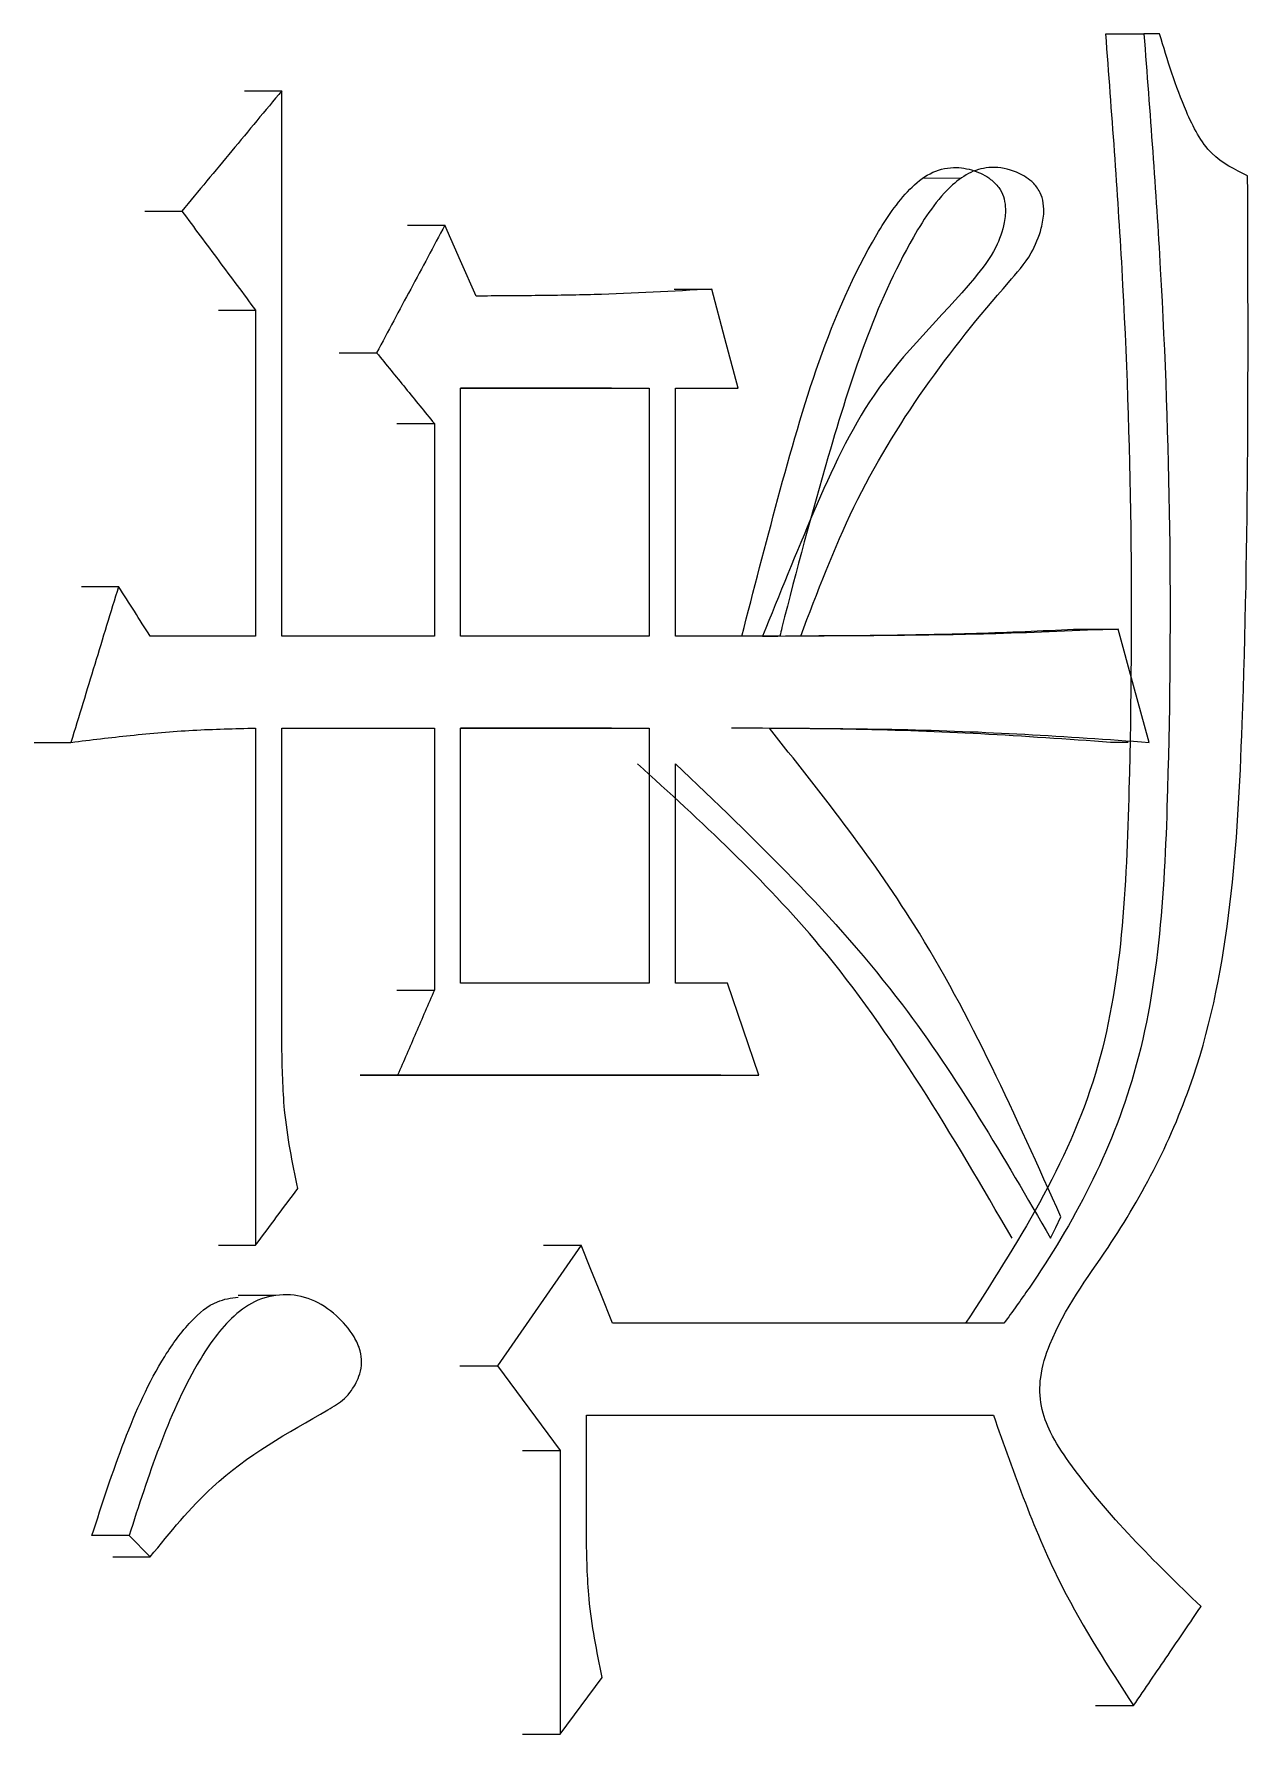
# Model space of a CAD drawing. Header units: millimetres. Extents: x 2451 to 4400, y 944 to 2322.
# Drawn here: x 3314.897 to 3316.752, y 1149.071 to 1151.667 of the extents above; entities that cross this region are included whole.
import ezdxf

# ---------------------------------------------------------------- set-up
doc = ezdxf.new("R2010")
doc.units = ezdxf.units.MM

msp = doc.modelspace()

# ---------------------------------------------------------------- linework, layer by layer
at = {"color": 7, "linetype": 'Continuous', "lineweight": 25}
for p, q in [((3316.5337, 1151.6674), (3316.5921, 1151.6674)), ((3316.6159, 1151.6674), (3316.5921, 1151.6674)), ((3315.2188, 1151.5808), (3315.2757, 1151.5808)), ((3315.2757, 1150.7479), (3315.2757, 1151.5808)), ((3316.3128, 1151.447), (3316.2543, 1151.4469)), ((3315.0662, 1151.3969), (3315.1229, 1151.3969)), ((3315.4674, 1151.3753), (3315.5245, 1151.3753)), ((3315.8747, 1151.2779), (3315.9324, 1151.2779)), ((3315.2355, 1151.2455), (3315.2355, 1150.7479)), ((3315.3632, 1151.1806), (3315.4203, 1151.1806)), ((3315.5486, 1150.7479), (3315.5486, 1151.1265)), ((3315.5486, 1151.1265), (3315.8366, 1151.1265)), ((3315.7788, 1151.1265), (3315.5486, 1151.1265)), ((3315.779, 1151.1265), (3315.8366, 1151.1265)), ((3315.8366, 1151.1265), (3315.8366, 1150.7479)), ((3315.8765, 1151.1265), (3315.9723, 1151.1265)), ((3315.8765, 1150.7479), (3315.8765, 1151.1265)), ((3315.9146, 1151.1265), (3315.9723, 1151.1265)), ((3315.4513, 1151.0724), (3315.5085, 1151.0724)), ((3315.5085, 1151.0724), (3315.5085, 1150.7479)), ((3314.9696, 1150.8236), (3315.0262, 1150.8236)), ((3316.4941, 1150.7587), (3316.5525, 1150.7587)), ((3315.2355, 1150.7479), (3315.0745, 1150.7479)), ((3315.5085, 1150.7479), (3315.2757, 1150.7479)), ((3315.8366, 1150.7479), (3315.5486, 1150.7479)), ((3316.0361, 1150.7479), (3315.8765, 1150.7479)), ((3315.2355, 1150.6073), (3315.2355, 1149.8176)), ((3315.2757, 1150.6073), (3315.5085, 1150.6073)), ((3315.2757, 1150.1205), (3315.2757, 1150.6073)), ((3315.4513, 1150.6073), (3315.5085, 1150.6073)), ((3315.5085, 1150.6073), (3315.5085, 1150.207)), ((3315.5486, 1150.2178), (3315.5486, 1150.6073)), ((3315.5486, 1150.6073), (3315.8366, 1150.6073)), ((3315.7788, 1150.6073), (3315.5486, 1150.6073)), ((3315.779, 1150.6073), (3315.8366, 1150.6073)), ((3315.8366, 1150.6073), (3315.8366, 1150.2178)), ((3314.8972, 1150.5856), (3314.9536, 1150.5856)), ((3316.5682, 1150.5856), (3316.5416, 1150.5856)), ((3315.8765, 1150.2178), (3315.8765, 1150.553)), ((3315.8366, 1150.2178), (3315.5486, 1150.2178)), ((3315.9563, 1150.2178), (3315.8765, 1150.2178)), ((3315.9461, 1150.0772), (3315.395, 1150.0772)), ((3315.3953, 1150.0772), (3315.4524, 1150.0772)), ((3315.4524, 1150.0772), (3316.0042, 1150.0772)), ((3315.9464, 1150.0772), (3316.0042, 1150.0772)), ((3315.1787, 1149.8176), (3315.2355, 1149.8176)), ((3315.7327, 1149.8176), (3315.6047, 1149.6337)), ((3315.6753, 1149.8176), (3315.7327, 1149.8176)), ((3315.266, 1149.7409), (3315.2088, 1149.7409)), ((3316.3782, 1149.6986), (3315.7807, 1149.6986)), ((3315.5474, 1149.6337), (3315.6047, 1149.6337)), ((3315.6047, 1149.6337), (3315.7007, 1149.5039)), ((3315.7407, 1149.558), (3316.3622, 1149.558)), ((3315.7407, 1149.3741), (3315.7407, 1149.558)), ((3315.7407, 1149.558), (3316.3037, 1149.558)), ((3316.3037, 1149.558), (3316.3622, 1149.558)), ((3315.6433, 1149.5039), (3315.7007, 1149.5039)), ((3315.7007, 1149.5039), (3315.7007, 1149.0712)), ((3315.0423, 1149.3741), (3314.9857, 1149.3741)), ((3315.0423, 1149.3741), (3315.0746, 1149.3416)), ((3315.0177, 1149.3416), (3315.0746, 1149.3416)), ((3315.7007, 1149.0712), (3315.7647, 1149.1577)), ((3316.5179, 1149.1145), (3316.5763, 1149.1145))]:
    msp.add_line(p, q, dxfattribs=at)
at = {"color": 7, "linetype": 'Continuous', "lineweight": 25, "flags": 128}
for points in [[(3315.5726, 1151.2671), (3315.5486, 1151.3212), (3315.5245, 1151.3753)], [(3315.9723, 1151.1265), (3315.9523, 1151.2022), (3315.9324, 1151.2779)], [(3315.1787, 1151.2455), (3315.207, 1151.2455), (3315.2355, 1151.2455)], [(3316.6001, 1150.5856), (3316.5763, 1150.6722), (3316.5525, 1150.7587)], [(3315.4513, 1150.207), (3315.4654, 1150.207), (3315.4798, 1150.207), (3315.5085, 1150.207)], [(3316.0042, 1150.0772), (3315.9803, 1150.1475), (3315.9563, 1150.2178)], [(3316.4495, 1149.8284), (3316.4574, 1149.8446), (3316.4653, 1149.8608)], [(3315.7807, 1149.6986), (3315.7626, 1149.7434), (3315.7476, 1149.7805), (3315.7327, 1149.8176)], [(3315.6433, 1149.0712), (3315.6575, 1149.0712), (3315.6719, 1149.0712), (3315.7007, 1149.0712)]]:
    msp.add_lwpolyline(points, dxfattribs=at)
at = {"color": 7, "linetype": 'Continuous', "lineweight": 25}
for points, knots in [([(3316.5333, 1151.6674), (3316.5424, 1151.5476), (3316.5715, 1151.1637), (3316.5778, 1150.6387), (3316.5516, 1150.0584), (3316.3979, 1149.8197), (3316.3198, 1149.6984)], [0, 0, 0, 0, 0.176057, 0.564128, 0.778612, 1, 1, 1, 1]), ([(3316.5921, 1151.6674), (3316.6012, 1151.5476), (3316.6303, 1151.1641), (3316.6378, 1150.6365), (3316.6095, 1150.0871), (3316.4729, 1149.829), (3316.3912, 1149.7162), (3316.3783, 1149.6984)], [0, 0, 0, 0, 0.175959, 0.5638, 0.778025, 0.965046, 1, 1, 1, 1]), ([(3316.7504, 1151.451), (3316.7308, 1151.4603), (3316.6907, 1151.4794), (3316.6478, 1151.5629), (3316.628, 1151.6275), (3316.6159, 1151.6674)], [0, 0, 0, 0, 0.266463, 0.547608, 1, 1, 1, 1]), ([(3315.2757, 1151.5808), (3315.2502, 1151.5502), (3315.1993, 1151.4889), (3315.1483, 1151.4276), (3315.1229, 1151.3969)], [0, 0, 0, 0, 0.5, 1, 1, 1, 1]), ([(3315.978, 1150.7479), (3315.9961, 1150.8178), (3316.0505, 1151.0284), (3316.1218, 1151.2709), (3316.2229, 1151.422), (3316.2645, 1151.4568), (3316.2997, 1151.4659), (3316.3316, 1151.4604), (3316.3552, 1151.4489), (3316.3703, 1151.4344), (3316.3781, 1151.4196), (3316.3814, 1151.4009), (3316.3788, 1151.3736), (3316.3647, 1151.3341), (3316.296, 1151.2461), (3316.1785, 1151.1393), (3316.0861, 1150.9377), (3316.0354, 1150.8114), (3316.0098, 1150.7479)], [0, 0, 0, 0, 0.123802, 0.372539, 0.424822, 0.44993, 0.475305, 0.497162, 0.516131, 0.527231, 0.536277, 0.545322, 0.558814, 0.581819, 0.616602, 0.762394, 0.880401, 1, 1, 1, 1]), ([(3316.0679, 1150.7479), (3316.0933, 1150.8148), (3316.1704, 1151.0181), (3316.3071, 1151.2005), (3316.4187, 1151.3258), (3316.4349, 1151.3649), (3316.4399, 1151.3931), (3316.4385, 1151.4131), (3316.4321, 1151.4298), (3316.4185, 1151.4454), (3316.3938, 1151.4596), (3316.3614, 1151.4661), (3316.327, 1151.4582), (3316.2829, 1151.4257), (3316.1926, 1151.2892), (3316.1162, 1151.0527), (3316.0601, 1150.8443), (3316.0371, 1150.7522), (3316.0361, 1150.7479)], [0, 0, 0, 0, 0.124011, 0.376469, 0.411268, 0.435219, 0.449017, 0.459493, 0.468415, 0.479424, 0.497392, 0.52431, 0.5464, 0.568413, 0.629489, 0.83774, 0.992414, 1, 1, 1, 1]), ([(3316.6792, 1149.2659), (3316.6081, 1149.3347), (3316.5248, 1149.4151), (3316.4501, 1149.5269), (3316.433, 1149.5712), (3316.4323, 1149.6196), (3316.4607, 1149.7084), (3316.5631, 1149.8416), (3316.7172, 1150.1375), (3316.7532, 1150.7157), (3316.7514, 1151.1736), (3316.7504, 1151.451)], [0, 0, 0, 0, 0.138481, 0.162101, 0.180201, 0.198515, 0.22064, 0.297298, 0.425038, 0.651637, 1, 1, 1, 1]), ([(3315.1229, 1151.3969), (3315.1416, 1151.3717), (3315.1792, 1151.3212), (3315.2167, 1151.2707), (3315.2355, 1151.2455)], [0, 0, 0, 0, 0.499999, 1, 1, 1, 1]), ([(3315.5245, 1151.3753), (3315.5072, 1151.3428), (3315.4724, 1151.2779), (3315.4377, 1151.213), (3315.4203, 1151.1806)], [0, 0, 0, 0, 0.499999, 1, 1, 1, 1]), ([(3315.9324, 1151.2779), (3315.8725, 1151.2745), (3315.7827, 1151.2693), (3315.6627, 1151.2677), (3315.6026, 1151.2673), (3315.5726, 1151.2671)], [0, 0, 0, 0, 0.500395, 0.7501856, 1, 1, 1, 1]), ([(3315.4203, 1151.1806), (3315.435, 1151.1625), (3315.4644, 1151.1265), (3315.4938, 1151.0904), (3315.5085, 1151.0724)], [0, 0, 0, 0, 0.499998, 1, 1, 1, 1]), ([(3315.0262, 1150.8236), (3315.0141, 1150.7839), (3314.9899, 1150.7046), (3314.9657, 1150.6253), (3314.9536, 1150.5856)], [0, 0, 0, 0, 0.499999, 1, 1, 1, 1]), ([(3315.0745, 1150.7479), (3315.0665, 1150.7605), (3315.0504, 1150.7857), (3315.0343, 1150.811), (3315.0262, 1150.8236)], [0, 0, 0, 0, 0.500001, 1, 1, 1, 1]), ([(3316.0098, 1150.7479), (3316.0723, 1150.7482), (3316.1844, 1150.7489), (3316.3457, 1150.7519), (3316.4444, 1150.7564), (3316.4938, 1150.7587)], [0, 0, 0, 0, 0.386613, 0.693273, 1, 1, 1, 1]), ([(3316.5525, 1150.7587), (3316.4903, 1150.756), (3316.3787, 1150.7511), (3316.2171, 1150.7486), (3316.1176, 1150.7481), (3316.0679, 1150.7479)], [0, 0, 0, 0, 0.386127, 0.69305, 1, 1, 1, 1]), ([(3314.9536, 1150.5856), (3314.9838, 1150.5893), (3315.0458, 1150.5969), (3315.1398, 1150.6051), (3315.2036, 1150.6066), (3315.2355, 1150.6073)], [0, 0, 0, 0, 0.321619, 0.660532, 1, 1, 1, 1]), ([(3316.5412, 1150.5856), (3316.4752, 1150.5903), (3316.346, 1150.5993), (3316.1528, 1150.6065), (3316.0256, 1150.607), (3315.962, 1150.6073)], [0, 0, 0, 0, 0.343426, 0.671619, 1, 1, 1, 1]), ([(3316.0201, 1150.6073), (3316.0866, 1150.607), (3316.2168, 1150.6065), (3316.4102, 1150.5989), (3316.5368, 1150.5901), (3316.6001, 1150.5856)], [0, 0, 0, 0, 0.34298, 0.671401, 1, 1, 1, 1]), ([(3316.4653, 1149.8608), (3316.3964, 1150.0149), (3316.2744, 1150.2879), (3316.0972, 1150.5103), (3316.0201, 1150.6072)], [0, 0, 0, 0, 0.564488, 1, 1, 1, 1]), ([(3316.3908, 1149.8284), (3316.2995, 1149.985), (3316.138, 1150.2619), (3315.9154, 1150.4649), (3315.8186, 1150.553)], [0, 0, 0, 0, 0.565567, 1, 1, 1, 1]), ([(3315.8765, 1150.553), (3315.9981, 1150.4372), (3316.2173, 1150.2283), (3316.3779, 1149.9517), (3316.4495, 1149.8284)], [0, 0, 0, 0, 0.554384, 1, 1, 1, 1]), ([(3315.2998, 1149.9041), (3315.2918, 1149.9439), (3315.2775, 1150.015), (3315.2763, 1150.0882), (3315.2757, 1150.1205)], [0, 0, 0, 0, 0.558835, 1, 1, 1, 1]), ([(3315.2355, 1149.8176), (3315.2462, 1149.832), (3315.2677, 1149.8609), (3315.2891, 1149.8897), (3315.2998, 1149.9041)], [0, 0, 0, 0, 0.5, 1, 1, 1, 1]), ([(3314.9855, 1149.3741), (3315.0013, 1149.4228), (3315.032, 1149.5176), (3315.0818, 1149.6299), (3315.1324, 1149.6994), (3315.1715, 1149.7332), (3315.1981, 1149.737), (3315.2089, 1149.7385)], [0, 0, 0, 0, 0.330623, 0.64442, 0.796409, 0.917248, 1, 1, 1, 1]), ([(3315.0746, 1149.3416), (3315.1051, 1149.3792), (3315.1831, 1149.4753), (3315.2937, 1149.5362), (3315.3681, 1149.579), (3315.3845, 1149.5983), (3315.3943, 1149.6169), (3315.3984, 1149.6386), (3315.3957, 1149.6588), (3315.3833, 1149.6845), (3315.3585, 1149.7127), (3315.3216, 1149.7376), (3315.2773, 1149.7447), (3315.234, 1149.7348), (3315.1871, 1149.699), (3315.1359, 1149.624), (3315.0862, 1149.5101), (3315.057, 1149.4197), (3315.0423, 1149.3741)], [0, 0, 0, 0, 0.132576, 0.339199, 0.368942, 0.383766, 0.408891, 0.423884, 0.438973, 0.459319, 0.498147, 0.542368, 0.587069, 0.63299, 0.675109, 0.75468, 0.876186, 1, 1, 1, 1]), ([(3316.3622, 1149.558), (3316.3939, 1149.4681), (3316.45, 1149.3087), (3316.538, 1149.1734), (3316.5763, 1149.1145)], [0, 0, 0, 0, 0.564088, 1, 1, 1, 1]), ([(3315.7647, 1149.1577), (3315.7567, 1149.1975), (3315.7425, 1149.2686), (3315.7412, 1149.3418), (3315.7407, 1149.3741)], [0, 0, 0, 0, 0.558835, 1, 1, 1, 1]), ([(3316.5763, 1149.1145), (3316.5851, 1149.1274), (3316.6026, 1149.1532), (3316.6369, 1149.2036), (3316.6624, 1149.2412), (3316.6792, 1149.2659)], [0, 0, 0, 0, 0.255269, 0.510539, 1, 1, 1, 1])]:
    msp.add_open_spline(points, degree=3, knots=knots, dxfattribs=at)
msp.add_open_spline([(3315.5085, 1150.207), (3315.4991, 1150.1854), (3315.4804, 1150.1421), (3315.4617, 1150.0988), (3315.4524, 1150.0772)], degree=3, dxfattribs=at)

doc.saveas('drawing.dxf')
